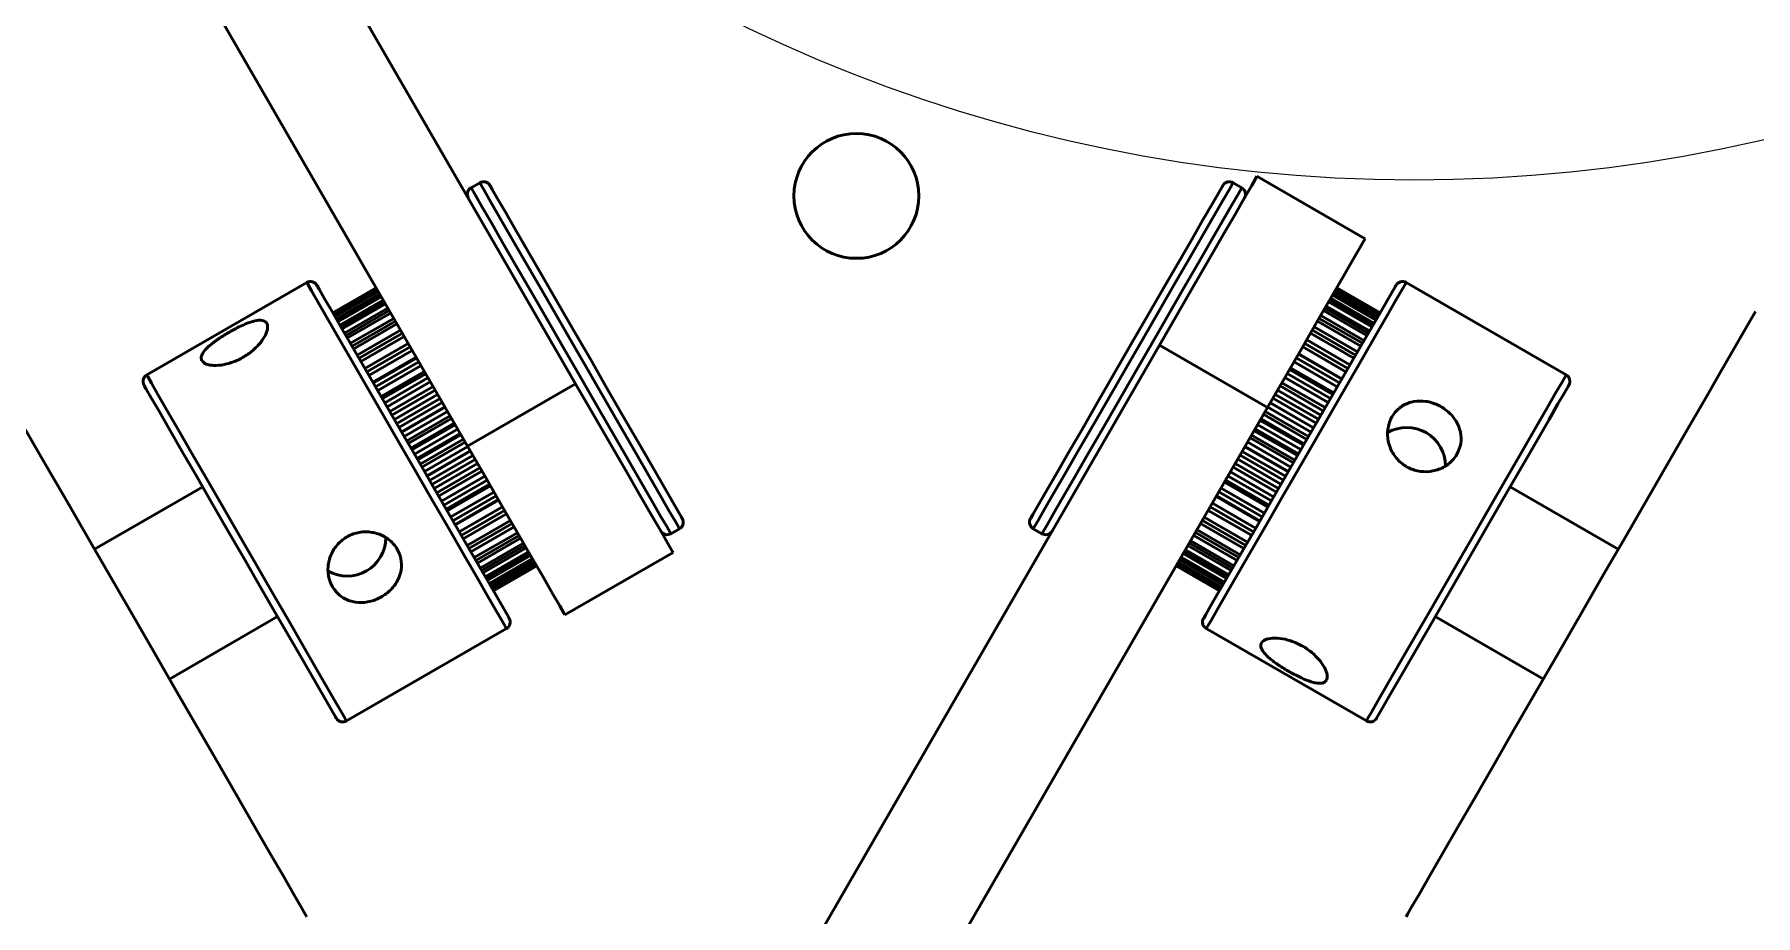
# Model space of a CAD drawing. Header units: millimetres. Extents: x 4430 to 5189, y 950 to 1287.
# Drawn here: x 4535.2 to 4604.1, y 1109.8 to 1145.1 of the extents above; entities that cross this region are included whole.
import ezdxf

# ---------------------------------------------------------------- set-up
doc = ezdxf.new("R2010")
doc.units = ezdxf.units.MM
doc.header["$LTSCALE"] = 0.5
doc.layers.add('BOL', color=7, linetype='Continuous', lineweight=50)
doc.layers.add('HAT', color=3, linetype='Continuous')

msp = doc.modelspace()

# ---------------------------------------------------------------- linework, layer by layer
at = {"layer": 'BOL'}
for p, q in [((4532.561, 1173.19), (4556.876, 1131.075)), ((4528.231, 1170.69), (4552.546, 1128.575)), ((4553.038, 1139.124), (4552.691, 1138.924)), ((4552.729, 1138.858), (4552.691, 1138.924)), ((4552.88, 1138.598), (4552.729, 1138.858)), ((4553.076, 1139.058), (4553.038, 1139.124)), ((4553.226, 1138.798), (4553.076, 1139.058)), ((4553.486, 1138.348), (4553.226, 1138.798)), ((4553.451, 1139.008), (4553.447, 1139.014)), ((4553.539, 1138.856), (4553.451, 1139.008)), ((4553.741, 1138.506), (4553.539, 1138.856)), ((4582.765, 1138.958), (4582.62, 1138.707)), ((4582.798, 1139.014), (4582.765, 1138.958)), ((4583.045, 1138.843), (4582.799, 1138.416)), ((4583.181, 1139.077), (4583.045, 1138.843)), ((4583.208, 1139.124), (4583.181, 1139.077)), ((4583.554, 1138.924), (4583.208, 1139.124)), ((4583.527, 1138.877), (4583.392, 1138.643)), ((4583.554, 1138.924), (4583.527, 1138.877)), ((4583.68, 1138.542), (4583.956, 1139.019)), ((4583.956, 1139.019), (4584.118, 1139.301)), ((4584.118, 1139.301), (4584.164, 1139.38)), ((4588.494, 1136.88), (4584.164, 1139.38)), ((4553.14, 1138.148), (4552.88, 1138.598)), ((4553.502, 1137.521), (4553.14, 1138.148)), ((4553.848, 1137.721), (4553.486, 1138.348)), ((4554.051, 1137.969), (4553.741, 1138.506)), ((4582.364, 1138.262), (4582.003, 1137.638)), ((4582.62, 1138.707), (4582.364, 1138.262)), ((4582.799, 1138.416), (4582.45, 1137.811)), ((4583.146, 1138.216), (4582.796, 1137.611)), ((4583.392, 1138.643), (4583.146, 1138.216)), ((4583.299, 1137.882), (4583.68, 1138.542)), ((4553.955, 1136.735), (4553.502, 1137.521)), ((4554.302, 1136.935), (4553.848, 1137.721)), ((4554.46, 1137.261), (4554.051, 1137.969)), ((4582.003, 1137.638), (4581.55, 1136.853)), ((4582.45, 1137.811), (4582.007, 1137.045)), ((4582.796, 1137.611), (4582.354, 1136.845)), ((4582.823, 1137.058), (4583.299, 1137.882)), ((4554.488, 1135.812), (4553.955, 1136.735)), ((4554.834, 1136.012), (4554.302, 1136.935)), ((4554.955, 1136.403), (4554.46, 1137.261)), ((4581.55, 1136.853), (4581.018, 1135.931)), ((4582.007, 1137.045), (4581.484, 1136.139)), ((4582.354, 1136.845), (4581.831, 1135.939)), ((4582.265, 1136.091), (4582.823, 1137.058)), ((4588.286, 1136.519), (4588.448, 1136.801)), ((4588.448, 1136.801), (4588.494, 1136.88)), ((4555.43, 1134.98), (4554.834, 1136.012)), ((4555.521, 1135.423), (4554.955, 1136.403)), ((4581.484, 1136.139), (4580.895, 1135.119)), ((4581.64, 1135.009), (4582.265, 1136.091)), ((4587.629, 1135.382), (4588.01, 1136.042)), ((4588.01, 1136.042), (4588.286, 1136.519)), ((4555.084, 1134.78), (4554.488, 1135.812)), ((4556.141, 1134.349), (4555.521, 1135.423)), ((4581.018, 1135.931), (4580.423, 1134.9)), ((4581.831, 1135.939), (4581.242, 1134.919)), ((4587.153, 1134.558), (4587.629, 1135.382)), ((4546.109, 1135.124), (4539.701, 1131.424)), ((4546.148, 1135.058), (4546.109, 1135.124)), ((4546.298, 1134.798), (4546.148, 1135.058)), ((4546.558, 1134.348), (4546.298, 1134.798)), ((4546.523, 1135.008), (4546.519, 1135.014)), ((4546.611, 1134.856), (4546.523, 1135.008)), ((4546.813, 1134.506), (4546.611, 1134.856)), ((4548.884, 1134.918), (4547.152, 1133.918)), ((4548.888, 1134.911), (4547.156, 1133.911)), ((4548.896, 1134.897), (4547.164, 1133.897)), ((4548.903, 1134.885), (4547.171, 1133.885)), ((4548.933, 1134.834), (4547.201, 1133.834)), ((4548.953, 1134.798), (4547.221, 1133.798)), ((4548.973, 1134.765), (4547.241, 1133.765)), ((4549.027, 1134.67), (4547.295, 1133.67)), ((4549.06, 1134.614), (4547.328, 1133.614)), ((4555.726, 1133.668), (4555.084, 1134.78)), ((4556.072, 1133.868), (4555.43, 1134.98)), ((4580.423, 1134.9), (4579.783, 1133.792)), ((4580.895, 1135.119), (4580.258, 1134.016)), ((4581.242, 1134.919), (4580.605, 1133.816)), ((4580.965, 1133.84), (4581.64, 1135.009)), ((4587.188, 1134.617), (4588.92, 1133.617)), ((4587.217, 1134.668), (4588.949, 1133.668)), ((4587.247, 1134.721), (4588.979, 1133.721)), ((4587.294, 1134.802), (4589.026, 1133.802)), ((4587.311, 1134.831), (4589.043, 1133.831)), ((4587.329, 1134.863), (4589.061, 1133.863)), ((4587.351, 1134.9), (4589.083, 1133.9)), ((4587.355, 1134.908), (4589.087, 1133.908)), ((4587.361, 1134.918), (4589.093, 1133.918)), ((4589.549, 1134.707), (4589.292, 1134.262)), ((4589.693, 1134.958), (4589.549, 1134.707)), ((4589.726, 1135.014), (4589.693, 1134.958)), ((4589.973, 1134.843), (4589.727, 1134.416)), ((4590.109, 1135.077), (4589.973, 1134.843)), ((4590.136, 1135.124), (4590.109, 1135.077)), ((4596.545, 1131.424), (4590.136, 1135.124)), ((4546.92, 1133.721), (4546.558, 1134.348)), ((4547.123, 1133.969), (4546.813, 1134.506)), ((4547.532, 1133.261), (4547.123, 1133.969)), ((4549.091, 1134.559), (4547.359, 1133.559)), ((4549.17, 1134.423), (4547.438, 1133.423)), ((4549.214, 1134.346), (4547.482, 1133.346)), ((4549.258, 1134.271), (4547.526, 1133.271)), ((4549.36, 1134.095), (4547.627, 1133.095)), ((4549.414, 1134), (4547.682, 1133)), ((4549.469, 1133.906), (4547.737, 1132.906)), ((4556.796, 1133.214), (4556.141, 1134.349)), ((4580.258, 1134.016), (4579.591, 1132.86)), ((4586.595, 1133.591), (4587.153, 1134.558)), ((4586.833, 1134.004), (4588.565, 1133.004)), ((4586.885, 1134.094), (4588.617, 1133.094)), ((4586.938, 1134.186), (4588.67, 1133.186)), ((4587.033, 1134.35), (4588.765, 1133.35)), ((4587.074, 1134.421), (4588.806, 1133.421)), ((4587.116, 1134.494), (4588.848, 1133.494)), ((4589.292, 1134.262), (4588.932, 1133.638)), ((4589.727, 1134.416), (4589.378, 1133.811)), ((4604.075, 1133.867), (4604.135, 1133.97)), ((4547.374, 1132.935), (4546.92, 1133.721)), ((4548.027, 1132.403), (4547.532, 1133.261)), ((4549.592, 1133.692), (4547.86, 1132.692)), ((4549.657, 1133.58), (4547.925, 1132.58)), ((4549.721, 1133.469), (4547.989, 1132.469)), ((4549.864, 1133.221), (4548.132, 1132.221)), ((4556.396, 1132.508), (4555.726, 1133.668)), ((4556.742, 1132.708), (4556.072, 1133.868)), ((4557.467, 1132.053), (4556.796, 1133.214)), ((4579.783, 1133.792), (4579.117, 1132.64)), ((4580.605, 1133.816), (4579.937, 1132.66)), ((4580.259, 1132.617), (4580.965, 1133.84)), ((4585.97, 1132.509), (4586.595, 1133.591)), ((4586.382, 1133.221), (4588.114, 1132.221)), ((4586.454, 1133.347), (4588.186, 1132.347)), ((4586.591, 1133.584), (4588.323, 1132.584)), ((4586.653, 1133.692), (4588.385, 1132.692)), ((4586.716, 1133.801), (4588.449, 1132.801)), ((4588.932, 1133.638), (4588.478, 1132.853)), ((4589.378, 1133.811), (4588.935, 1133.045)), ((4603.602, 1133.048), (4603.896, 1133.557)), ((4603.896, 1133.557), (4604.075, 1133.867)), ((4547.906, 1132.012), (4547.374, 1132.935)), ((4549.938, 1133.093), (4548.206, 1132.093)), ((4550.011, 1132.966), (4548.279, 1131.966)), ((4550.171, 1132.689), (4548.439, 1131.689)), ((4550.253, 1132.547), (4548.521, 1131.547)), ((4555.944, 1090.502), (4580.259, 1132.617)), ((4557.421, 1131.533), (4556.742, 1132.708)), ((4579.117, 1132.64), (4578.447, 1131.478)), ((4579.591, 1132.86), (4578.913, 1131.685)), ((4579.937, 1132.66), (4579.259, 1131.485)), ((4580.259, 1132.617), (4584.589, 1130.117)), ((4585.995, 1132.551), (4587.727, 1131.551)), ((4586.075, 1132.69), (4587.807, 1131.69)), ((4586.155, 1132.829), (4587.887, 1131.829)), ((4586.31, 1133.097), (4588.042, 1132.097)), ((4588.478, 1132.853), (4587.946, 1131.931)), ((4588.935, 1133.045), (4588.412, 1132.139)), ((4603.197, 1132.346), (4603.602, 1133.048)), ((4548.502, 1130.98), (4547.906, 1132.012)), ((4548.593, 1131.423), (4548.027, 1132.403)), ((4550.334, 1132.407), (4548.602, 1131.407)), ((4550.49, 1132.137), (4548.758, 1131.137)), ((4550.509, 1132.104), (4548.777, 1131.104)), ((4550.597, 1131.951), (4548.865, 1130.951)), ((4557.074, 1131.333), (4556.396, 1132.508)), ((4558.132, 1130.9), (4557.467, 1132.053)), ((4585.295, 1131.34), (4585.97, 1132.509)), ((4585.65, 1131.955), (4587.382, 1130.955)), ((4585.737, 1132.105), (4587.469, 1131.105)), ((4585.825, 1132.256), (4587.557, 1131.256)), ((4585.835, 1132.275), (4587.567, 1131.275)), ((4587.946, 1131.931), (4587.351, 1130.9)), ((4588.412, 1132.139), (4587.824, 1131.119)), ((4602.688, 1131.465), (4603.197, 1132.346)), ((4539.739, 1131.358), (4539.701, 1131.424)), ((4539.889, 1131.098), (4539.739, 1131.358)), ((4549.213, 1130.349), (4548.593, 1131.423)), ((4550.685, 1131.799), (4548.953, 1130.799)), ((4550.82, 1131.565), (4549.088, 1130.565)), ((4550.872, 1131.476), (4549.14, 1130.476)), ((4550.965, 1131.314), (4549.233, 1130.314)), ((4551.058, 1131.152), (4549.326, 1130.152)), ((4557.742, 1130.177), (4557.074, 1131.333)), ((4558.088, 1130.377), (4557.421, 1131.533)), ((4578.447, 1131.478), (4577.792, 1130.343)), ((4578.913, 1131.685), (4578.243, 1130.524)), ((4579.259, 1131.485), (4578.589, 1130.324)), ((4584.589, 1130.117), (4585.295, 1131.34)), ((4585.282, 1131.317), (4587.014, 1130.317)), ((4585.375, 1131.477), (4587.107, 1130.477)), ((4585.467, 1131.638), (4587.199, 1130.638)), ((4585.512, 1131.714), (4587.244, 1130.714)), ((4596.518, 1131.377), (4596.382, 1131.143)), ((4596.545, 1131.424), (4596.518, 1131.377)), ((4602.084, 1130.419), (4602.688, 1131.465)), ((4539.595, 1131.008), (4539.591, 1131.014)), ((4539.683, 1130.856), (4539.595, 1131.008)), ((4539.885, 1130.506), (4539.683, 1130.856)), ((4540.195, 1129.969), (4539.885, 1130.506)), ((4540.149, 1130.648), (4539.889, 1131.098)), ((4540.511, 1130.021), (4540.149, 1130.648)), ((4549.144, 1129.868), (4548.502, 1130.98)), ((4551.17, 1130.959), (4549.438, 1129.959)), ((4551.254, 1130.814), (4549.522, 1129.814)), ((4551.351, 1130.646), (4549.619, 1129.646)), ((4551.448, 1130.477), (4549.716, 1129.477)), ((4556.876, 1131.075), (4552.546, 1128.575)), ((4556.876, 1131.075), (4557.582, 1129.852)), ((4558.772, 1129.792), (4558.132, 1130.9)), ((4578.243, 1130.524), (4577.6, 1129.412)), ((4584.805, 1130.49), (4586.537, 1129.49)), ((4584.896, 1130.649), (4586.628, 1129.649)), ((4584.993, 1130.816), (4586.725, 1129.816)), ((4585.089, 1130.983), (4586.821, 1129.983)), ((4585.166, 1131.116), (4586.898, 1130.116)), ((4587.351, 1130.9), (4586.711, 1129.792)), ((4587.824, 1131.119), (4587.187, 1130.016)), ((4596.136, 1130.716), (4595.787, 1130.111)), ((4596.382, 1131.143), (4596.136, 1130.716)), ((4596.477, 1130.707), (4596.22, 1130.262)), ((4596.622, 1130.958), (4596.477, 1130.707)), ((4596.654, 1131.014), (4596.622, 1130.958)), ((4540.604, 1129.261), (4540.195, 1129.969)), ((4540.965, 1129.235), (4540.511, 1130.021)), ((4549.814, 1128.708), (4549.144, 1129.868)), ((4549.868, 1129.214), (4549.213, 1130.349)), ((4551.535, 1130.326), (4549.803, 1129.326)), ((4551.638, 1130.149), (4549.906, 1129.149)), ((4551.649, 1130.129), (4549.917, 1129.129)), ((4551.749, 1129.957), (4550.017, 1128.957)), ((4551.848, 1129.785), (4550.116, 1128.785)), ((4557.582, 1129.852), (4558.257, 1128.684)), ((4558.379, 1129.073), (4557.742, 1130.177)), ((4558.725, 1129.273), (4558.088, 1130.377)), ((4559.367, 1128.761), (4558.772, 1129.792)), ((4560.274, 1088.002), (4584.589, 1130.117)), ((4577.792, 1130.343), (4577.172, 1129.269)), ((4578.589, 1130.324), (4577.947, 1129.212)), ((4584.433, 1129.846), (4586.165, 1128.846)), ((4584.498, 1129.96), (4586.23, 1128.96)), ((4584.597, 1130.131), (4586.329, 1129.131)), ((4584.697, 1130.303), (4586.429, 1129.303)), ((4584.703, 1130.314), (4586.435, 1129.314)), ((4586.711, 1129.792), (4586.046, 1128.64)), ((4587.187, 1130.016), (4586.519, 1128.86)), ((4595.787, 1130.111), (4595.344, 1129.345)), ((4596.22, 1130.262), (4595.86, 1129.638)), ((4601.396, 1129.227), (4602.084, 1130.419)), ((4534.85, 1129.227), (4535.611, 1127.908)), ((4541.098, 1128.403), (4540.604, 1129.261)), ((4541.498, 1128.312), (4540.965, 1129.235)), ((4550.539, 1128.053), (4549.868, 1129.214)), ((4551.909, 1129.679), (4550.177, 1128.679)), ((4552.013, 1129.499), (4550.281, 1128.499)), ((4552.052, 1129.431), (4550.32, 1128.431)), ((4552.152, 1129.258), (4550.42, 1128.258)), ((4552.252, 1129.085), (4550.52, 1128.085)), ((4559.314, 1128.253), (4558.725, 1129.273)), ((4577.172, 1129.269), (4576.606, 1128.289)), ((4577.6, 1129.412), (4577.005, 1128.38)), ((4577.947, 1129.212), (4577.351, 1128.18)), ((4584.056, 1129.193), (4585.788, 1128.193)), ((4584.095, 1129.261), (4585.827, 1128.261)), ((4584.195, 1129.434), (4585.927, 1128.434)), ((4584.295, 1129.607), (4586.027, 1128.607)), ((4584.329, 1129.666), (4586.061, 1128.666)), ((4595.344, 1129.345), (4594.821, 1128.439)), ((4595.86, 1129.638), (4595.407, 1128.853)), ((4600.635, 1127.908), (4601.396, 1129.227)), ((4541.665, 1127.423), (4541.098, 1128.403)), ((4550.492, 1127.533), (4549.814, 1128.708)), ((4552.286, 1129.026), (4550.554, 1128.026)), ((4552.39, 1128.847), (4550.658, 1127.847)), ((4552.455, 1128.733), (4550.723, 1127.733)), ((4552.554, 1128.561), (4550.822, 1127.561)), ((4552.654, 1128.389), (4550.922, 1127.389)), ((4552.546, 1128.575), (4553.252, 1127.352)), ((4558.257, 1128.684), (4558.882, 1127.601)), ((4558.967, 1128.053), (4558.379, 1129.073)), ((4559.9, 1127.839), (4559.367, 1128.761)), ((4583.681, 1128.544), (4585.413, 1127.544)), ((4583.692, 1128.563), (4585.424, 1127.563)), ((4583.792, 1128.735), (4585.524, 1127.735)), ((4583.891, 1128.907), (4585.623, 1127.907)), ((4583.952, 1129.013), (4585.684, 1128.013)), ((4586.046, 1128.64), (4585.375, 1127.478)), ((4586.519, 1128.86), (4585.841, 1127.685)), ((4594.821, 1128.439), (4594.232, 1127.419)), ((4595.407, 1128.853), (4594.874, 1127.931)), ((4535.611, 1127.908), (4536.432, 1126.486)), ((4542.093, 1127.28), (4541.498, 1128.312)), ((4551.204, 1126.9), (4550.539, 1128.053)), ((4552.66, 1128.378), (4550.928, 1127.378)), ((4552.762, 1128.202), (4551.03, 1127.202)), ((4552.853, 1128.043), (4551.121, 1127.043)), ((4552.95, 1127.876), (4551.218, 1126.876)), ((4553.046, 1127.709), (4551.314, 1126.709)), ((4559.491, 1127.147), (4558.967, 1128.053)), ((4559.837, 1127.347), (4559.314, 1128.253)), ((4560.353, 1127.054), (4559.9, 1127.839)), ((4576.606, 1128.289), (4576.111, 1127.431)), ((4577.005, 1128.38), (4576.472, 1127.458)), ((4577.351, 1128.18), (4576.818, 1127.258)), ((4583.213, 1127.734), (4584.945, 1126.734)), ((4583.297, 1127.878), (4585.029, 1126.878)), ((4583.394, 1128.047), (4585.126, 1127.047)), ((4583.491, 1128.215), (4585.223, 1127.215)), ((4583.578, 1128.366), (4585.31, 1127.366)), ((4594.874, 1127.931), (4594.279, 1126.9)), ((4599.813, 1126.486), (4600.635, 1127.908)), ((4542.285, 1126.349), (4541.665, 1127.423)), ((4542.736, 1126.168), (4542.093, 1127.28)), ((4551.16, 1126.377), (4550.492, 1127.533)), ((4553.123, 1127.576), (4551.391, 1126.576)), ((4553.239, 1127.375), (4551.507, 1126.375)), ((4553.332, 1127.215), (4551.6, 1126.215)), ((4553.424, 1127.054), (4551.692, 1126.054)), ((4553.252, 1127.352), (4553.927, 1126.184)), ((4558.882, 1127.601), (4559.44, 1126.634)), ((4559.933, 1126.381), (4559.491, 1127.147)), ((4560.28, 1126.581), (4559.837, 1127.347)), ((4560.713, 1126.43), (4560.353, 1127.054)), ((4576.111, 1127.431), (4575.702, 1126.723)), ((4576.472, 1127.458), (4576.018, 1126.671)), ((4576.818, 1127.258), (4576.365, 1126.472)), ((4582.863, 1127.127), (4584.595, 1126.127)), ((4582.915, 1127.216), (4584.647, 1126.216)), ((4583.008, 1127.378), (4584.74, 1126.378)), ((4583.101, 1127.54), (4584.833, 1126.54)), ((4585.375, 1127.478), (4584.72, 1126.343)), ((4585.841, 1127.685), (4585.171, 1126.524)), ((4594.232, 1127.419), (4593.595, 1126.316)), ((4536.432, 1126.486), (4537.299, 1124.984)), ((4541.941, 1126.944), (4537.611, 1124.444)), ((4542.94, 1125.214), (4542.285, 1126.349)), ((4551.797, 1125.273), (4551.16, 1126.377)), ((4551.844, 1125.792), (4551.204, 1126.9)), ((4553.469, 1126.978), (4551.737, 1125.978)), ((4553.607, 1126.737), (4551.875, 1125.737)), ((4553.694, 1126.587), (4551.962, 1125.587)), ((4553.782, 1126.436), (4552.05, 1125.436)), ((4553.793, 1126.417), (4552.06, 1125.417)), ((4559.44, 1126.634), (4559.916, 1125.81)), ((4560.282, 1125.776), (4559.933, 1126.381)), ((4560.629, 1125.976), (4560.28, 1126.581)), ((4560.97, 1125.986), (4560.713, 1126.43)), ((4575.702, 1126.723), (4575.392, 1126.186)), ((4576.018, 1126.671), (4575.656, 1126.044)), ((4576.365, 1126.472), (4576.003, 1125.844)), ((4582.533, 1126.555), (4584.265, 1125.555)), ((4582.552, 1126.588), (4584.284, 1125.588)), ((4582.64, 1126.741), (4584.372, 1125.741)), ((4582.728, 1126.893), (4584.46, 1125.893)), ((4584.72, 1126.343), (4584.1, 1125.269)), ((4585.171, 1126.524), (4584.529, 1125.412)), ((4594.279, 1126.9), (4593.639, 1125.792)), ((4598.635, 1124.444), (4594.304, 1126.944)), ((4598.946, 1124.984), (4599.813, 1126.486)), ((4543.405, 1125.008), (4542.736, 1126.168)), ((4552.439, 1124.761), (4551.844, 1125.792)), ((4553.952, 1126.141), (4552.22, 1125.141)), ((4554.032, 1126.002), (4552.3, 1125.002)), ((4554.112, 1125.863), (4552.38, 1124.863)), ((4553.927, 1126.184), (4554.552, 1125.101)), ((4559.916, 1125.81), (4560.297, 1125.15)), ((4560.529, 1125.35), (4560.282, 1125.776)), ((4560.875, 1125.55), (4560.629, 1125.976)), ((4561.115, 1125.734), (4560.97, 1125.986)), ((4561.147, 1125.678), (4561.115, 1125.734)), ((4575.102, 1125.684), (4575.098, 1125.678)), ((4575.19, 1125.836), (4575.102, 1125.684)), ((4575.392, 1126.186), (4575.19, 1125.836)), ((4575.656, 1126.044), (4575.396, 1125.594)), ((4576.003, 1125.844), (4575.743, 1125.394)), ((4582.054, 1125.726), (4583.786, 1124.726)), ((4582.214, 1126.003), (4583.946, 1125.003)), ((4582.296, 1126.145), (4584.028, 1125.145)), ((4582.377, 1126.285), (4584.109, 1125.285)), ((4593.595, 1126.316), (4592.928, 1125.16)), ((4593.639, 1125.792), (4592.974, 1124.64)), ((4537.299, 1124.984), (4538.197, 1123.429)), ((4543.61, 1124.053), (4542.94, 1125.214)), ((4544.084, 1123.833), (4543.405, 1125.008)), ((4552.386, 1124.253), (4551.797, 1125.273)), ((4554.267, 1125.595), (4552.535, 1124.595)), ((4554.339, 1125.471), (4552.607, 1124.471)), ((4554.411, 1125.345), (4552.679, 1124.345)), ((4554.548, 1125.108), (4552.816, 1124.108)), ((4554.61, 1125), (4552.878, 1124)), ((4554.552, 1125.101), (4555.11, 1124.134)), ((4560.297, 1125.15), (4560.573, 1124.673)), ((4560.664, 1125.115), (4560.529, 1125.35)), ((4560.691, 1125.068), (4560.664, 1125.115)), ((4560.691, 1125.068), (4561.038, 1125.268)), ((4561.011, 1125.315), (4560.875, 1125.55)), ((4561.038, 1125.268), (4561.011, 1125.315)), ((4575.246, 1125.334), (4575.208, 1125.268)), ((4575.208, 1125.268), (4575.554, 1125.068)), ((4575.396, 1125.594), (4575.246, 1125.334)), ((4575.592, 1125.134), (4575.554, 1125.068)), ((4575.743, 1125.394), (4575.592, 1125.134)), ((4581.635, 1125), (4583.367, 1124)), ((4581.7, 1125.112), (4583.432, 1124.112)), ((4581.764, 1125.224), (4583.496, 1124.224)), ((4581.907, 1125.471), (4583.639, 1124.471)), ((4581.981, 1125.599), (4583.713, 1124.599)), ((4584.1, 1125.269), (4583.534, 1124.289)), ((4584.529, 1125.412), (4583.933, 1124.38)), ((4592.928, 1125.16), (4592.249, 1123.985)), ((4598.048, 1123.429), (4598.946, 1124.984)), ((4552.909, 1123.347), (4552.386, 1124.253)), ((4552.971, 1123.839), (4552.439, 1124.761)), ((4554.674, 1124.891), (4552.942, 1123.891)), ((4554.79, 1124.689), (4553.058, 1123.689)), ((4554.842, 1124.598), (4553.11, 1123.598)), ((4554.895, 1124.506), (4553.163, 1123.506)), ((4554.99, 1124.342), (4553.258, 1123.342)), ((4555.031, 1124.271), (4553.299, 1123.271)), ((4556.451, 1121.812), (4560.781, 1124.312)), ((4560.573, 1124.673), (4560.735, 1124.391)), ((4560.735, 1124.391), (4560.781, 1124.312)), ((4581.213, 1124.27), (4582.945, 1123.27)), ((4581.257, 1124.346), (4582.989, 1123.346)), ((4581.3, 1124.421), (4583.033, 1123.421)), ((4581.402, 1124.597), (4583.134, 1123.597)), ((4581.457, 1124.692), (4583.189, 1123.692)), ((4581.512, 1124.786), (4583.244, 1123.786)), ((4583.534, 1124.289), (4583.039, 1123.431)), ((4583.933, 1124.38), (4583.4, 1123.458)), ((4592.974, 1124.64), (4592.303, 1123.478)), ((4544.276, 1122.9), (4543.61, 1124.053)), ((4544.751, 1122.677), (4544.084, 1123.833)), ((4553.425, 1123.054), (4552.971, 1123.839)), ((4555.073, 1124.198), (4553.341, 1123.198)), ((4555.145, 1124.075), (4553.413, 1123.075)), ((4555.174, 1124.024), (4553.442, 1123.024)), ((4555.204, 1123.971), (4553.472, 1122.971)), ((4555.251, 1123.89), (4553.519, 1122.89)), ((4555.268, 1123.861), (4553.536, 1122.861)), ((4555.286, 1123.829), (4553.554, 1122.829)), ((4555.308, 1123.792), (4553.576, 1122.792)), ((4555.312, 1123.784), (4553.58, 1122.784)), ((4555.318, 1123.774), (4553.586, 1122.774)), ((4555.11, 1124.134), (4555.586, 1123.31)), ((4580.927, 1123.774), (4582.659, 1122.774)), ((4580.931, 1123.781), (4582.663, 1122.781)), ((4580.939, 1123.795), (4582.671, 1122.795)), ((4580.946, 1123.807), (4582.678, 1122.807)), ((4580.976, 1123.858), (4582.708, 1122.858)), ((4580.996, 1123.894), (4582.728, 1122.894)), ((4581.016, 1123.927), (4582.748, 1122.927)), ((4581.07, 1124.022), (4582.802, 1123.022)), ((4581.103, 1124.078), (4582.835, 1123.078)), ((4581.134, 1124.133), (4582.866, 1123.133)), ((4592.249, 1123.985), (4591.579, 1122.824)), ((4538.197, 1123.429), (4539.111, 1121.846)), ((4544.916, 1121.792), (4544.276, 1122.9)), ((4553.351, 1122.581), (4552.909, 1123.347)), ((4553.785, 1122.43), (4553.425, 1123.054)), ((4555.586, 1123.31), (4555.967, 1122.65)), ((4583.039, 1123.431), (4582.63, 1122.723)), ((4583.4, 1123.458), (4582.946, 1122.672)), ((4592.303, 1123.478), (4591.648, 1122.343)), ((4597.135, 1121.846), (4598.048, 1123.429)), ((4545.388, 1121.573), (4544.751, 1122.677)), ((4553.701, 1121.976), (4553.351, 1122.581)), ((4554.041, 1121.986), (4553.785, 1122.43)), ((4555.967, 1122.65), (4556.243, 1122.173)), ((4582.32, 1122.186), (4582.118, 1121.836)), ((4582.63, 1122.723), (4582.32, 1122.186)), ((4582.946, 1122.672), (4582.584, 1122.044)), ((4591.579, 1122.824), (4590.937, 1121.712)), ((4591.648, 1122.343), (4591.028, 1121.269)), ((4539.111, 1121.846), (4540.025, 1120.264)), ((4540.611, 1119.248), (4544.941, 1121.748)), ((4545.511, 1120.761), (4544.916, 1121.792)), ((4545.977, 1120.553), (4545.388, 1121.573)), ((4553.947, 1121.55), (4553.701, 1121.976)), ((4554.082, 1121.315), (4553.947, 1121.55)), ((4554.186, 1121.734), (4554.041, 1121.986)), ((4554.219, 1121.678), (4554.186, 1121.734)), ((4556.243, 1122.173), (4556.405, 1121.891)), ((4556.405, 1121.891), (4556.451, 1121.812)), ((4582.03, 1121.684), (4582.026, 1121.678)), ((4582.118, 1121.836), (4582.03, 1121.684)), ((4582.325, 1121.594), (4582.174, 1121.334)), ((4582.584, 1122.044), (4582.325, 1121.594)), ((4590.937, 1121.712), (4590.341, 1120.68)), ((4591.304, 1121.748), (4595.635, 1119.248)), ((4596.221, 1120.264), (4597.135, 1121.846)), ((4547.701, 1117.568), (4554.109, 1121.268)), ((4554.109, 1121.268), (4554.082, 1121.315)), ((4582.174, 1121.334), (4582.136, 1121.268)), ((4582.136, 1121.268), (4588.545, 1117.568)), ((4591.028, 1121.269), (4590.462, 1120.289)), ((4540.025, 1120.264), (4540.923, 1118.708)), ((4546.043, 1119.839), (4545.511, 1120.761)), ((4546.5, 1119.647), (4545.977, 1120.553)), ((4590.341, 1120.68), (4589.809, 1119.758)), ((4590.462, 1120.289), (4589.967, 1119.431)), ((4595.323, 1118.708), (4596.221, 1120.264)), ((4546.496, 1119.054), (4546.043, 1119.839)), ((4546.943, 1118.881), (4546.5, 1119.647)), ((4589.809, 1119.758), (4589.355, 1118.971)), ((4589.967, 1119.431), (4589.558, 1118.723)), ((4546.857, 1118.43), (4546.496, 1119.054)), ((4547.292, 1118.276), (4546.943, 1118.881)), ((4589.355, 1118.971), (4588.993, 1118.344)), ((4540.923, 1118.708), (4541.79, 1117.206)), ((4547.113, 1117.986), (4546.857, 1118.43)), ((4547.538, 1117.85), (4547.292, 1118.276)), ((4588.993, 1118.344), (4588.733, 1117.894)), ((4589.248, 1118.186), (4589.046, 1117.836)), ((4589.558, 1118.723), (4589.248, 1118.186)), ((4594.456, 1117.206), (4595.323, 1118.708)), ((4547.258, 1117.734), (4547.113, 1117.986)), ((4547.291, 1117.678), (4547.258, 1117.734)), ((4547.674, 1117.615), (4547.538, 1117.85)), ((4547.701, 1117.568), (4547.674, 1117.615)), ((4588.583, 1117.634), (4588.545, 1117.568)), ((4588.733, 1117.894), (4588.583, 1117.634)), ((4588.958, 1117.684), (4588.954, 1117.678)), ((4589.046, 1117.836), (4588.958, 1117.684)), ((4541.79, 1117.206), (4542.611, 1115.784)), ((4593.635, 1115.784), (4594.456, 1117.206)), ((4542.611, 1115.784), (4543.372, 1114.465)), ((4592.873, 1114.465), (4593.635, 1115.784)), ((4543.372, 1114.465), (4544.061, 1113.273)), ((4592.185, 1113.273), (4592.873, 1114.465)), ((4544.061, 1113.273), (4544.664, 1112.227)), ((4591.581, 1112.227), (4592.185, 1113.273)), ((4544.664, 1112.227), (4545.173, 1111.346)), ((4591.072, 1111.346), (4591.581, 1112.227)), ((4545.173, 1111.346), (4545.578, 1110.645)), ((4590.667, 1110.645), (4591.072, 1111.346)), ((4545.578, 1110.645), (4545.872, 1110.135)), ((4590.373, 1110.135), (4590.667, 1110.645)), ((4545.872, 1110.135), (4546.051, 1109.825)), ((4546.051, 1109.825), (4546.111, 1109.722)), ((4590.135, 1109.722), (4590.194, 1109.825)), ((4590.194, 1109.825), (4590.373, 1110.135))]:
    msp.add_line(p, q, dxfattribs=at)
msp.add_circle((4568.123, 1138.596), 2.5, dxfattribs=at)
for centre, radius, start, end in [((4552.841, 1138.664), 0.3, 120, 210), ((4553.188, 1138.864), 0.3, 30, 120), ((4583.058, 1138.864), 0.3, 60, 150), ((4583.404, 1138.664), 0.3, 330, 60), ((4546.259, 1134.864), 0.3, 30, 120), ((4589.986, 1134.864), 0.3, 60, 150), ((4539.851, 1131.164), 0.3, 120, 210), ((4596.395, 1131.164), 0.3, 330, 60), ((4590.165, 1127.775), 1.547, 0.26724, 119.70986), ((4560.888, 1125.528), 0.3, 300, 30), ((4575.358, 1125.528), 0.3, 150, 240), ((4560.541, 1125.328), 0.3, 210, 300), ((4575.704, 1125.328), 0.3, 240, 330), ((4547.73, 1124.917), 1.547, 240.26707, 359.71001), ((4553.959, 1121.528), 0.3, 300, 30), ((4582.286, 1121.528), 0.3, 150, 240), ((4547.551, 1117.828), 0.3, 210, 300), ((4588.695, 1117.828), 0.3, 240, 330)]:
    msp.add_arc(centre, radius, start, end, dxfattribs=at)
for points, knots in [([(4541.911, 1131.996), (4541.959, 1131.946), (4542.054, 1131.847), (4542.379, 1131.79), (4542.793, 1131.825), (4543.258, 1131.966), (4543.709, 1132.206), (4544.094, 1132.517), (4544.378, 1132.859), (4544.537, 1133.185), (4544.559, 1133.444), (4544.443, 1133.598), (4544.207, 1133.634), (4543.869, 1133.556), (4543.456, 1133.384), (4543.01, 1133.149), (4542.582, 1132.884), (4542.219, 1132.615), (4541.966, 1132.358), (4541.86, 1132.145), (4541.896, 1132.04), (4541.911, 1131.996)], [0, 0, 0, 0, 0.053053, 0.106084, 0.159682, 0.213696, 0.26708, 0.319767, 0.372777, 0.42662, 0.480521, 0.533625, 0.586324, 0.639602, 0.693582, 0.74729, 0.800149, 0.852915, 0.906478, 0.960496, 1, 1, 1, 1]), ([(4592.172, 1128.25), (4592.234, 1128.391), (4592.359, 1128.672), (4592.337, 1129.141), (4592.16, 1129.586), (4591.835, 1129.97), (4591.406, 1130.248), (4590.925, 1130.391), (4590.439, 1130.384), (4589.997, 1130.221), (4589.647, 1129.911), (4589.43, 1129.49), (4589.368, 1129.009), (4589.468, 1128.518), (4589.725, 1128.077), (4590.114, 1127.743), (4590.588, 1127.557), (4591.093, 1127.534), (4591.575, 1127.673), (4591.951, 1127.929), (4592.106, 1128.155), (4592.172, 1128.25)], [0, 0, 0, 0, 0.053053, 0.106084, 0.159682, 0.213695, 0.26708, 0.319767, 0.372777, 0.42662, 0.480522, 0.533626, 0.586324, 0.639601, 0.693582, 0.747291, 0.800148, 0.852915, 0.906478, 0.960495, 1, 1, 1, 1]), ([(4547.138, 1122.942), (4547.229, 1122.818), (4547.41, 1122.569), (4547.827, 1122.354), (4548.301, 1122.284), (4548.797, 1122.374), (4549.252, 1122.606), (4549.616, 1122.951), (4549.853, 1123.375), (4549.933, 1123.84), (4549.839, 1124.298), (4549.583, 1124.696), (4549.197, 1124.991), (4548.722, 1125.149), (4548.211, 1125.148), (4547.728, 1124.978), (4547.33, 1124.66), (4547.057, 1124.234), (4546.937, 1123.748), (4546.971, 1123.294), (4547.089, 1123.047), (4547.138, 1122.942)], [0, 0, 0, 0, 0.053053, 0.106084, 0.159682, 0.213697, 0.26708, 0.319767, 0.372777, 0.426621, 0.480522, 0.533627, 0.586324, 0.639602, 0.693583, 0.747291, 0.800149, 0.852915, 0.906477, 0.960496, 1, 1, 1, 1]), ([(4586.944, 1119.196), (4586.964, 1119.262), (4587.002, 1119.394), (4586.888, 1119.704), (4586.652, 1120.045), (4586.297, 1120.378), (4585.863, 1120.648), (4585.402, 1120.826), (4584.964, 1120.901), (4584.602, 1120.876), (4584.366, 1120.765), (4584.291, 1120.588), (4584.378, 1120.365), (4584.614, 1120.111), (4584.97, 1119.84), (4585.397, 1119.571), (4585.84, 1119.333), (4586.255, 1119.153), (4586.603, 1119.063), (4586.841, 1119.078), (4586.914, 1119.161), (4586.944, 1119.196)], [0, 0, 0, 0, 0.053053, 0.106084, 0.159681, 0.213695, 0.26708, 0.319767, 0.372777, 0.426621, 0.480522, 0.533625, 0.586324, 0.639602, 0.693582, 0.74729, 0.800148, 0.852916, 0.906478, 0.960496, 1, 1, 1, 1])]:
    msp.add_open_spline(points, degree=3, knots=knots, dxfattribs=at)
at = {"layer": 'HAT'}
msp.add_circle((4590.455, 1200.572), 61.342, dxfattribs=at)

doc.saveas('drawing.dxf')
